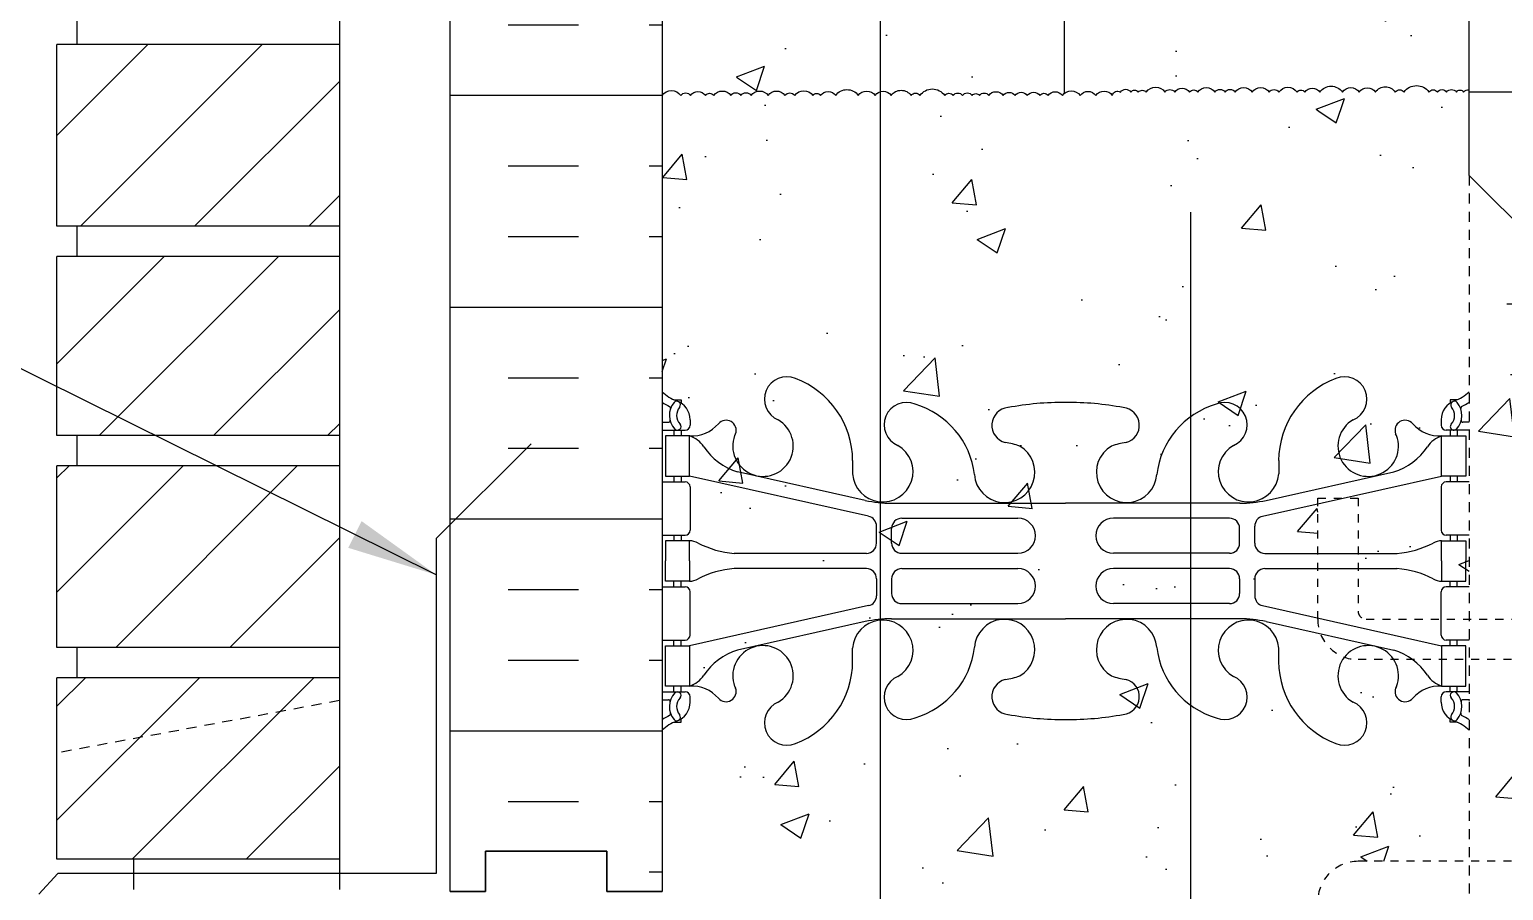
# Model space of a CAD drawing. Header units: inches. Extents: x 112.5 to 171.6, y -23.4 to 65.9.
# Drawn here: x 127.28 to 145.55, y 23.75 to 34.42 of the extents above; entities that cross this region are included whole.
import ezdxf

# ---------------------------------------------------------------- set-up
doc = ezdxf.new("R2010")
doc.units = ezdxf.units.IN
doc.header["$LTSCALE"] = 0.5
doc.header["$MEASUREMENT"] = 0
doc.linetypes.add('DASHED2', pattern=[0.375, 0.25, -0.125])
doc.linetypes.add('HIDDEN2', pattern=[0.1875, 0.125, -0.0625])
for name, color, linetype in [('HATCH', 12, 'Continuous'), ('Hidden2', 12, 'HIDDEN2'), ('LINE15', 9, 'Continuous'), ('line25', 2, 'Continuous'), ('LINE3', 3, 'Continuous'), ('LINE50', 5, 'Continuous'), ('LINE9', 9, 'Continuous'), ('TEXT', 4, 'Continuous'), ('Web_Edge', 9, 'Continuous')]:
    doc.layers.add(name, color=color, linetype=linetype)
doc.styles.add('DIM', font='romans.shx', dxfattribs={"width": 0.7})
doc.dimstyles.new('ext_12', dxfattribs={"dimscale": 12, "dimtxt": 0.09375, "dimasz": 0.09375, "dimexe": 0.09375, "dimexo": 0.0625, "dimgap": 0.0625, "dimtad": 1, "dimdec": 1, "dimzin": 3, "dimdsep": 46, "dimlunit": 4, "dimtxsty": 'DIM', "dimcen": 0.09, "dimdle": 0.09375, "dimclrt": 4, "dimadec": 0, "dimazin": 0, "dimtfac": 1, "dimtdec": 1, "dimtmove": 2, "dimatfit": 3, "dimfxl": 0, "dimfrac": 2, "dimtolj": 1, "dimtzin": 0, "dimarcsym": 0})

msp = doc.modelspace()

# ---------------------------------------------------------------- hatches: boundary and pattern name
at = {"layer": 'HATCH', "linetype": 'Continuous'}
h = msp.add_hatch(dxfattribs=at)
h.set_pattern_fill('AR-CONC', color=256, scale=0.5, style=0)
edge = h.paths.add_edge_path()
edge.add_line((145.121, 41.734), (145.121, 58.028))
edge.add_line((145.121, 58.028), (138.985, 58.028))
edge.add_line((138.985, 58.028), (137.985, 57.028))
edge.add_line((137.985, 57.028), (137.985, 58.028))
edge.add_line((137.985, 58.028), (137.985, 59.028))
edge.add_line((137.985, 59.028), (136.985, 58.028))
edge.add_line((136.985, 58.028), (135.121, 58.028))
edge.add_line((135.121, 58.028), (135.121, 41.991))
edge.add_line((135.121, 41.991), (135.146, 41.975))
edge.add_line((135.146, 41.975), (135.121, 41.975))
edge.add_line((135.121, 41.975), (135.121, 41.734))
edge.add_line((135.121, 41.734), (135.121, 33.6))
edge.add_spline(control_points=[(135.121, 33.6), (135.247, 33.536), (135.444, 33.434), (135.701, 33.721), (136.054, 33.426), (136.421, 33.699), (136.675, 33.426), (136.934, 33.62), (137.182, 33.409), (137.38, 33.549), (137.563, 33.566), (137.651, 33.442), (137.789, 33.405), (137.892, 33.529), (138.021, 33.578), (138.138, 33.614), (138.2, 33.59), (138.234, 33.547), (138.25, 33.492), (138.321, 33.467), (138.416, 33.443), (138.567, 33.434), (138.69, 33.509), (138.798, 33.517), (138.867, 33.529), (138.949, 33.513), (139.044, 33.468), (139.129, 33.429), (139.221, 33.424), (139.254, 33.514), (139.358, 33.531), (139.425, 33.592), (139.505, 33.584), (139.594, 33.587), (139.698, 33.583), (139.779, 33.545), (139.897, 33.482), (140.061, 33.469), (140.214, 33.536), (140.347, 33.612), (140.484, 33.629), (140.608, 33.636), (140.698, 33.609), (140.75, 33.522), (140.857, 33.456), (141.05, 33.396), (141.206, 33.472), (141.31, 33.523)], knot_values=[0, 0, 0, 0, 0.36882, 0.580962, 0.956064, 1.413946, 1.635694, 1.852394, 2.204033, 2.360582, 2.542219, 2.677797, 2.79395, 2.907785, 3.117226, 3.20968, 3.262351, 3.303115, 3.370216, 3.421138, 3.515057, 3.674522, 3.85319, 3.927977, 3.999794, 4.060692, 4.173001, 4.317056, 4.339836, 4.436406, 4.53825, 4.640095, 4.685656, 4.773056, 4.912503, 4.988734, 5.039656, 5.313971, 5.43662, 5.538465, 5.77077, 5.839112, 5.911139, 6.039898, 6.121993, 6.287819, 6.61794, 6.61794, 6.61794, 6.61794], degree=3, periodic=0)
edge.add_spline(control_points=[(141.31, 33.523), (141.324, 33.529), (141.372, 33.545), (141.425, 33.592), (141.505, 33.584), (141.594, 33.587), (141.698, 33.583), (141.779, 33.545), (141.897, 33.482), (142.061, 33.469), (142.214, 33.536), (142.347, 33.612), (142.484, 33.629), (142.608, 33.636), (142.698, 33.608), (142.749, 33.522), (142.857, 33.455), (143.013, 33.42), (143.142, 33.408), (143.216, 33.401)], knot_values=[4.491613, 4.491613, 4.491613, 4.491613, 4.53825, 4.640095, 4.685656, 4.773056, 4.912503, 4.988734, 5.039656, 5.313971, 5.43662, 5.538465, 5.77077, 5.839112, 5.911139, 6.039898, 6.121993, 6.287819, 6.511014, 6.511014, 6.511014, 6.511014], degree=3, periodic=0)
edge.add_spline(control_points=[(143.216, 33.401), (143.29, 33.408), (143.418, 33.42), (143.574, 33.455), (143.682, 33.522), (143.733, 33.608), (143.823, 33.636), (143.947, 33.629), (144.084, 33.612), (144.217, 33.536), (144.37, 33.469), (144.534, 33.482), (144.652, 33.545), (144.733, 33.583), (144.837, 33.587), (144.926, 33.584), (145.007, 33.592), (145.059, 33.545), (145.107, 33.529), (145.121, 33.523)], knot_values=[4.491613, 4.491613, 4.491613, 4.491613, 4.714808, 4.880634, 4.962729, 5.091488, 5.163515, 5.231857, 5.464162, 5.566007, 5.688656, 5.962971, 6.013893, 6.090124, 6.229571, 6.316971, 6.362532, 6.464377, 6.511014, 6.511014, 6.511014, 6.511014], degree=3, periodic=0)
edge.add_line((145.121, 33.523), (145.121, 41.734))
at = {"layer": 'HATCH'}
h = msp.add_hatch(dxfattribs=at)
h.set_pattern_fill('INSUL', color=256, scale=7, style=0)
h.set_pattern_definition([(0, (-2791.0402, -373.275), (0, 2.625), []), (0, (-2791.0402, -372.4), (0, 2.625), [0.875, -0.875]), (0, (-2791.0402, -371.525), (0, 2.625), [0.875, -0.875])])
h.paths.add_polyline_path([(132.496, 23.734), (132.934, 23.734), (132.934, 24.234), (134.434, 24.234), (134.434, 23.734), (135.121, 23.734), (135.121, 41.734), (134.434, 41.734), (134.434, 42.234), (132.934, 42.234), (132.934, 41.734), (132.496, 41.734)])
h = msp.add_hatch(dxfattribs=at)
h.set_pattern_fill('INSUL', color=256, scale=7, style=0)
h.set_pattern_definition([(0, (25.2317, -8.359), (0, 2.625), []), (0, (25.2317, -7.484), (0, 2.625), [0.875, -0.875]), (0, (25.2317, -6.609), (0, 2.625), [0.875, -0.875])])
h.paths.add_polyline_path([(147.746, 41.734), (147.309, 41.734), (147.309, 41.234), (145.809, 41.234), (145.809, 41.734), (145.121, 41.734), (145.121, 31.484), (147.746, 28.859), (147.746, 29.984)])
h.paths.add_polyline_path([(147.746, 20.734), (145.121, 18.109), (145.121, 5.734), (147.746, 5.734)])
at = {"layer": 'HATCH', "linetype": 'Continuous'}
h = msp.add_hatch(dxfattribs=at)
h.set_pattern_fill('AR-CONC', color=256, scale=0.5, style=0)
edge = h.paths.add_edge_path()
edge.add_line((145.121, 23.609), (143.846, 23.609))
edge.add_arc((143.846, 23.509), 0.1, 90, 180)
edge.add_line((143.746, 23.509), (143.746, 22.109))
edge.add_line((143.746, 22.109), (143.246, 22.109))
edge.add_line((143.246, 22.109), (143.246, 23.609))
edge.add_arc((143.746, 23.609), 0.5, 90, 180, ccw=False)
edge.add_line((143.746, 24.109), (145.121, 24.109))
edge.add_line((145.121, 24.109), (145.121, 26.609))
edge.add_line((145.121, 26.609), (143.746, 26.609))
edge.add_arc((143.746, 27.109), 0.5, 180, 270, ccw=False)
edge.add_line((143.246, 27.109), (143.246, 28.609))
edge.add_line((143.246, 28.609), (143.746, 28.609))
edge.add_line((143.746, 28.609), (143.746, 27.209))
edge.add_arc((143.846, 27.209), 0.1, 180, 270)
edge.add_line((143.846, 27.109), (145.121, 27.109))
edge.add_line((145.121, 27.109), (145.121, 32.609))
edge.add_line((145.121, 32.609), (145.121, 33.523))
edge.add_spline(control_points=[(145.121, 33.523), (145.107, 33.529), (145.059, 33.545), (145.007, 33.592), (144.926, 33.584), (144.837, 33.587), (144.733, 33.583), (144.652, 33.545), (144.534, 33.482), (144.37, 33.469), (144.217, 33.536), (144.084, 33.612), (143.947, 33.629), (143.823, 33.636), (143.733, 33.608), (143.682, 33.522), (143.574, 33.455), (143.418, 33.42), (143.29, 33.408), (143.216, 33.401)], knot_values=[4.491613, 4.491613, 4.491613, 4.491613, 4.53825, 4.640095, 4.685656, 4.773056, 4.912503, 4.988734, 5.039656, 5.313971, 5.43662, 5.538465, 5.77077, 5.839112, 5.911139, 6.039898, 6.121993, 6.287819, 6.511014, 6.511014, 6.511014, 6.511014], degree=3, periodic=0)
edge.add_spline(control_points=[(143.216, 33.401), (143.142, 33.408), (143.013, 33.42), (142.857, 33.455), (142.749, 33.522), (142.698, 33.608), (142.608, 33.636), (142.484, 33.629), (142.347, 33.612), (142.214, 33.536), (142.061, 33.469), (141.897, 33.482), (141.779, 33.545), (141.698, 33.583), (141.594, 33.587), (141.505, 33.584), (141.425, 33.592), (141.372, 33.545), (141.324, 33.529), (141.31, 33.523)], knot_values=[4.491613, 4.491613, 4.491613, 4.491613, 4.714808, 4.880634, 4.962729, 5.091488, 5.163515, 5.231857, 5.464162, 5.566007, 5.688656, 5.962971, 6.013893, 6.090124, 6.229571, 6.316971, 6.362532, 6.464377, 6.511014, 6.511014, 6.511014, 6.511014], degree=3, periodic=0)
edge.add_spline(control_points=[(141.31, 33.523), (141.206, 33.472), (141.05, 33.396), (140.857, 33.456), (140.75, 33.522), (140.698, 33.609), (140.608, 33.636), (140.484, 33.629), (140.347, 33.612), (140.214, 33.536), (140.061, 33.469), (139.897, 33.482), (139.779, 33.545), (139.698, 33.583), (139.594, 33.587), (139.505, 33.584), (139.425, 33.592), (139.358, 33.531), (139.254, 33.514), (139.221, 33.424), (139.129, 33.429), (139.044, 33.468), (138.949, 33.513), (138.867, 33.529), (138.798, 33.517), (138.69, 33.509), (138.567, 33.434), (138.416, 33.443), (138.321, 33.467), (138.25, 33.492), (138.234, 33.547), (138.2, 33.59), (138.138, 33.614), (138.021, 33.578), (137.892, 33.529), (137.789, 33.405), (137.651, 33.442), (137.563, 33.566), (137.38, 33.549), (137.182, 33.409), (136.934, 33.62), (136.675, 33.426), (136.421, 33.699), (136.054, 33.426), (135.701, 33.721), (135.444, 33.434), (135.247, 33.536), (135.121, 33.6)], knot_values=[0, 0, 0, 0, 0.330121, 0.495947, 0.578042, 0.706801, 0.778828, 0.84717, 1.079475, 1.18132, 1.303969, 1.578284, 1.629206, 1.705437, 1.844884, 1.932284, 1.977845, 2.07969, 2.181534, 2.278104, 2.300884, 2.444939, 2.557248, 2.618146, 2.689963, 2.76475, 2.943417, 3.102883, 3.196802, 3.247724, 3.314825, 3.355589, 3.40826, 3.500714, 3.710155, 3.82399, 3.940143, 4.075721, 4.257358, 4.413907, 4.765546, 4.982246, 5.203994, 5.661876, 6.036978, 6.24912, 6.61794, 6.61794, 6.61794, 6.61794], degree=3, periodic=0)
edge.add_line((135.121, 33.6), (135.121, 23.734))
edge.add_line((135.121, 23.734), (135.121, 8.984))
edge.add_line((135.121, 8.984), (135.121, 5.734))
edge.add_line((135.121, 5.734), (138.994, 5.734))
edge.add_line((138.994, 5.734), (139.994, 6.734))
edge.add_line((139.994, 6.734), (139.994, 5.734))
edge.add_line((139.994, 5.734), (139.994, 4.734))
edge.add_line((139.994, 4.734), (140.994, 5.734))
edge.add_line((140.994, 5.734), (145.121, 5.734))
edge.add_line((145.121, 5.734), (145.121, 18.109))
edge.add_line((145.121, 18.109), (145.121, 23.609))
at = {"layer": 'HATCH'}
h = msp.add_hatch(dxfattribs=at)
h.set_pattern_fill('AR-CONC', color=256, scale=0.5, style=0)
h.set_pattern_definition([(50, (11.6974, -129.9048), (3.5863, -0.31376), [0.375, -4.125]), (355, (11.6974, -129.9048), (-0.693757, 3.76096), [0.3, -3.3]), (100.4514, (11.9962, -129.931), (2.892547, 3.4472), [0.3187, -3.50571]), (46.1842, (11.6974, -128.905), (5.336205, -0.827595), [0.5625, -6.1875]), (96.6356, (12.142, -128.974), (4.67331, 4.87059), [0.47805, -5.25856]), (351.1842, (11.6974, -128.905), (4.67331, 4.8706), [0.45, -4.95]), (21, (12.1974, -129.1548), (2.984535, -2.013094), [0.375, -4.125]), (326, (12.1974, -129.1548), (1.216577, 3.62575), [0.3, -3.3]), (71.4514, (12.446, -129.3226), (4.201113, 1.61265), [0.3187, -3.50571]), (37.5, (11.6974, -129.9048), (0.060799, 1.664469), [0, -3.26, 0, -3.35, 0, -3.3125]), (7.5, (11.6974, -129.9048), (1.315348, 1.972059), [0, -1.91, 0, -3.185, 0, -1.2625]), (327.5, (10.5824, -129.9048), (2.669112, -0.112774), [0, -1.25, 0, -3.9, 0, -5.175]), (317.5, (10.0824, -129.9048), (2.91593, 0.500525), [0, -1.625, 0, -2.59, 0, -3.675])])
h.paths.add_polyline_path([(147.746, 27.422), (145.121, 27.422), (145.121, 23.297), (147.746, 23.297)])
h.paths.add_polyline_path([(147.746, 21.859), (147.746, 22.797), (145.121, 22.797), (145.121, 19.234)])
h.paths.add_polyline_path([(145.121, 31.484), (145.121, 27.922), (147.746, 27.922), (147.746, 28.859)])

# ---------------------------------------------------------------- linework, layer by layer
for p, q in [((127.621, 33.102), (128.749, 34.23)), ((127.913, 31.98), (130.163, 34.23)), ((129.327, 31.98), (131.121, 33.774)), ((130.742, 31.98), (131.121, 32.36)), ((127.621, 30.274), (128.952, 31.605)), ((128.146, 29.384), (130.367, 31.605)), ((129.561, 29.384), (131.121, 30.945)), ((130.975, 29.384), (131.121, 29.531)), ((127.621, 28.86), (127.771, 29.009)), ((127.621, 27.445), (129.186, 29.009)), ((128.35, 26.759), (130.6, 29.009)), ((129.764, 26.759), (131.121, 28.117)), ((127.621, 26.031), (127.975, 26.384)), ((127.621, 24.617), (129.389, 26.384)), ((128.553, 24.134), (130.803, 26.384)), ((129.967, 24.134), (131.121, 25.288))]:
    msp.add_line(p, q, dxfattribs=at)
for points in [[(135.121, 33.6, -0.520567), (135.352, 33.6, -0.520567), (135.473, 33.6, -0.520567), (135.657, 33.6, -0.520567), (135.761, 33.6, -0.520567), (135.971, 33.6, -0.520567), (136.097, 33.6, -0.520567), (136.223, 33.6, -0.520567), (136.433, 33.6, -0.520567), (136.643, 33.6, -0.520567), (136.764, 33.6, -0.520567), (136.989, 33.6, -0.520567), (137.084, 33.6, -0.520567), (137.272, 33.6, -0.520567), (137.551, 33.6, -0.520567), (137.76, 33.6, -0.520567), (137.96, 33.6, -0.520567), (138.206, 33.6, -0.520567), (138.316, 33.6, -0.520567), (138.623, 33.6, -0.520567), (138.728, 33.6, -0.520567), (138.843, 33.6, -0.520567), (138.964, 33.6, -0.520567), (139.053, 33.6, -0.520567), (139.168, 33.6, -0.520567), (139.347, 33.6, -0.520567), (139.494, 33.6, -0.520567), (139.646, 33.6, -0.520567), (139.803, 33.6, -0.520567), (139.903, 33.6, -0.520567), (140.081, 33.6, -0.520567), (140.302, 33.6, -0.520567), (140.496, 33.6, -0.520567), (140.7, 33.6, -0.520567), (140.8, 33.642, -0.520567), (140.931, 33.642, -0.520567), (141.02, 33.642, -0.439264), (141.121, 33.642)], [(141.121, 33.642, -0.520567), (141.352, 33.642, -0.520567), (141.473, 33.642, -0.520567), (141.657, 33.642, -0.520567), (141.761, 33.642, -0.520567), (141.971, 33.642, -0.520567), (142.097, 33.642, -0.520567), (142.223, 33.642, -0.520567), (142.433, 33.642, -0.520567), (142.643, 33.642, -0.520567), (142.764, 33.642, -0.520567), (142.989, 33.642, -0.520567), (143.084, 33.642, -0.520567), (143.272, 33.642, -0.520567), (143.551, 33.642, -0.520567), (143.76, 33.642, -0.520567), (143.96, 33.642, -0.520567), (144.206, 33.642, -0.520567), (144.316, 33.642, -0.520567), (144.623, 33.642, -0.520567), (144.728, 33.642, -0.520567), (144.843, 33.642, -0.520567), (144.964, 33.642, -0.520567), (145.053, 33.642, -0.285558), (145.121, 33.671, -0.285558)]]:
    msp.add_lwpolyline(points, format="xyb", dxfattribs=at)
at = {"layer": 'Hidden2'}
msp.add_lwpolyline([(132.496, 23.734), (132.934, 23.734), (132.934, 24.234), (134.434, 24.234), (134.434, 23.734), (135.121, 23.734)], dxfattribs=at)
at = {"layer": 'LINE15', "linetype": 'HIDDEN2'}
for points in [[(149.246, 26.609), (143.746, 26.609, -0.414214), (143.246, 27.109), (143.246, 28.609), (143.746, 28.609), (143.746, 27.209, 0.414214), (143.846, 27.109), (149.246, 27.109)], [(149.246, 24.109), (143.746, 24.109, 0.414214), (143.246, 23.609), (143.246, 22.109), (143.746, 22.109), (143.746, 23.509, -0.414214), (143.846, 23.609), (149.246, 23.609)]]:
    msp.add_lwpolyline(points, format="xyb", dxfattribs=at)
at = {"layer": 'line25'}
for p, q in [((131.121, 47.355), (131.121, 23.759)), ((135.121, 41.734), (135.121, 23.734)), ((145.121, 32.609), (145.121, 41.734)), ((127.871, 34.23), (127.871, 34.605)), ((127.621, 31.98), (127.621, 34.23)), ((131.121, 34.23), (127.621, 34.23)), ((147.746, 29.984), (145.121, 32.609)), ((131.121, 31.98), (127.621, 31.98)), ((127.871, 31.605), (127.871, 31.98)), ((127.621, 29.384), (127.621, 31.605)), ((131.121, 31.605), (127.621, 31.605)), ((131.121, 29.384), (127.621, 29.384)), ((127.871, 29.009), (127.871, 29.384)), ((127.621, 26.759), (127.621, 29.009)), ((131.121, 29.009), (127.621, 29.009)), ((131.121, 26.759), (127.621, 26.759)), ((127.871, 26.384), (127.871, 26.759)), ((127.621, 24.134), (127.621, 26.384)), ((131.121, 26.384), (127.621, 26.384)), ((131.121, 24.134), (127.621, 24.134)), ((128.571, 24.134), (128.571, 23.759))]:
    msp.add_line(p, q, dxfattribs=at)
at = {"layer": 'LINE3'}
for p, q in [((140.104, 58.017), (140.104, 33.625)), ((137.829, 21.064), (137.829, 51.356)), ((141.667, 32.154), (141.667, 5.734))]:
    msp.add_line(p, q, dxfattribs=at)
at = {"layer": 'LINE50'}
msp.add_line((132.496, 23.734), (132.496, 41.734), dxfattribs=at)
for points in [[(132.496, 23.734), (132.934, 23.734), (132.934, 24.234), (134.434, 24.234), (134.434, 23.734), (135.121, 23.734)], [(135.121, 23.734), (134.434, 23.734), (134.434, 24.234), (132.934, 24.234), (132.934, 23.734), (132.496, 23.734)]]:
    msp.add_lwpolyline(points, dxfattribs=at)
at = {"layer": 'LINE9', "linetype": 'DASHED2'}
for p, q in [((145.121, 32.609), (145.121, 18.109)), ((131.121, 26.1), (127.621, 25.452))]:
    msp.add_line(p, q, dxfattribs=at)
at = {"layer": 'LINE9'}
msp.add_line((132.322, 28.109), (133.496, 29.283), dxfattribs=at)
msp.add_lwpolyline([(132.322, 28.109), (132.322, 23.959), (127.634, 23.959), (127.396, 23.7)], dxfattribs=at)
at = {"layer": 'Web_Edge', "color": 8}
for p, q in [((135.267, 29.829), (135.357, 29.829)), ((135.357, 29.829), (135.357, 29.788)), ((144.975, 29.829), (144.885, 29.829)), ((144.885, 29.829), (144.885, 29.788)), ((135.121, 29.551), (135.199, 29.551)), ((135.121, 29.451), (135.405, 29.451)), ((135.267, 29.451), (135.267, 29.381)), ((135.357, 29.451), (135.357, 29.381)), ((135.467, 29.581), (135.467, 29.513)), ((144.775, 29.581), (144.775, 29.513)), ((145.121, 29.451), (144.838, 29.451)), ((144.885, 29.451), (144.885, 29.381)), ((144.975, 29.451), (144.975, 29.381)), ((145.121, 29.551), (145.044, 29.551)), ((136.02, 29.385), (136.032, 29.406)), ((144.223, 29.385), (144.211, 29.406)), ((137.481, 29.074), (137.481, 28.909)), ((142.762, 29.074), (142.762, 28.909)), ((135.267, 28.881), (135.267, 28.811)), ((135.357, 28.881), (135.357, 28.811)), ((137.68, 28.384), (135.462, 28.881)), ((137.637, 28.582), (136.056, 28.935)), ((142.563, 28.384), (144.78, 28.881)), ((142.606, 28.582), (144.187, 28.935)), ((144.885, 28.881), (144.885, 28.811)), ((144.975, 28.881), (144.975, 28.811)), ((135.121, 28.811), (135.405, 28.811)), ((135.467, 28.748), (135.467, 28.213)), ((144.775, 28.748), (144.775, 28.213)), ((145.121, 28.811), (144.838, 28.811)), ((137.964, 28.546), (140.121, 28.546)), ((142.279, 28.546), (140.121, 28.546)), ((138.09, 28.36), (139.53, 28.36)), ((142.153, 28.36), (140.713, 28.36)), ((135.121, 28.151), (135.405, 28.151)), ((135.267, 28.151), (135.267, 28.081)), ((135.357, 28.151), (135.357, 28.081)), ((137.778, 28.05), (137.778, 28.262)), ((137.965, 28.051), (137.965, 28.235)), ((142.278, 28.051), (142.278, 28.235)), ((142.465, 28.05), (142.465, 28.262)), ((145.121, 28.151), (144.838, 28.151)), ((144.885, 28.151), (144.885, 28.081)), ((144.975, 28.151), (144.975, 28.081)), ((137.653, 27.925), (136.015, 27.925)), ((138.09, 27.926), (139.53, 27.926)), ((142.153, 27.926), (140.713, 27.926)), ((142.59, 27.925), (144.228, 27.925)), ((137.653, 27.736), (136.015, 27.736)), ((137.778, 27.611), (137.778, 27.399)), ((137.965, 27.611), (137.965, 27.427)), ((138.09, 27.736), (139.53, 27.736)), ((142.153, 27.736), (140.713, 27.736)), ((142.278, 27.611), (142.278, 27.427)), ((142.465, 27.611), (142.465, 27.399)), ((142.59, 27.736), (144.228, 27.736)), ((135.121, 27.511), (135.405, 27.511)), ((135.267, 27.511), (135.267, 27.581)), ((135.357, 27.511), (135.357, 27.581)), ((135.467, 26.913), (135.467, 27.448)), ((144.775, 26.913), (144.775, 27.448)), ((145.121, 27.511), (144.838, 27.511)), ((144.885, 27.511), (144.885, 27.581)), ((144.975, 27.511), (144.975, 27.581)), ((137.68, 27.277), (135.462, 26.781)), ((138.09, 27.302), (139.53, 27.302)), ((142.153, 27.302), (140.713, 27.302)), ((142.563, 27.277), (144.78, 26.781)), ((137.637, 27.079), (136.056, 26.726)), ((137.964, 27.115), (140.121, 27.115)), ((142.279, 27.115), (140.121, 27.115)), ((142.606, 27.079), (144.187, 26.726)), ((135.121, 26.851), (135.405, 26.851)), ((135.267, 26.781), (135.267, 26.851)), ((135.357, 26.781), (135.357, 26.851)), ((137.481, 26.587), (137.481, 26.752)), ((142.762, 26.587), (142.762, 26.752)), ((145.121, 26.851), (144.838, 26.851)), ((144.885, 26.781), (144.885, 26.851)), ((144.975, 26.781), (144.975, 26.851)), ((135.121, 26.211), (135.405, 26.211)), ((135.267, 26.211), (135.267, 26.281)), ((135.357, 26.211), (135.357, 26.281)), ((135.467, 26.081), (135.467, 26.148)), ((136.02, 26.276), (136.032, 26.255)), ((144.223, 26.276), (144.211, 26.255)), ((144.775, 26.081), (144.775, 26.148)), ((145.121, 26.211), (144.838, 26.211)), ((144.885, 26.211), (144.885, 26.281)), ((144.975, 26.211), (144.975, 26.281)), ((135.121, 26.111), (135.199, 26.111)), ((145.121, 26.111), (145.044, 26.111)), ((135.267, 25.832), (135.357, 25.832)), ((135.357, 25.832), (135.357, 25.873)), ((144.885, 25.832), (144.885, 25.873)), ((144.975, 25.832), (144.885, 25.832))]:
    msp.add_line(p, q, dxfattribs=at)
for points in [[(135.162, 28.881), (135.462, 28.881), (135.462, 29.381), (135.162, 29.381)], [(145.08, 28.881), (144.78, 28.881), (144.78, 29.381), (145.08, 29.381)], [(135.162, 26.781), (135.462, 26.781), (135.462, 26.281), (135.162, 26.281)], [(145.08, 26.781), (144.78, 26.781), (144.78, 26.281), (145.08, 26.281)]]:
    msp.add_lwpolyline(points, close=True, dxfattribs=at)
for points in [[(135.462, 27.831), (135.462, 28.081), (135.162, 28.081), (135.162, 27.831)], [(144.78, 27.831), (144.78, 28.081), (145.08, 28.081), (145.08, 27.831)], [(135.462, 27.831), (135.462, 27.581), (135.162, 27.581), (135.162, 27.831)], [(144.78, 27.831), (144.78, 27.581), (145.08, 27.581), (145.08, 27.831)]]:
    msp.add_lwpolyline(points, dxfattribs=at)
for centre, radius, start, end in [((136.665, 29.835), 0.277, 67.32, 247.32), ((136.39, 29.068), 1.092, 0.3332, 69.4825), ((143.853, 29.068), 1.092, 110.5175, 179.6668), ((143.578, 29.835), 0.277, 292.68, 112.68), ((135.467, 30.288), 0.5, 226.2109, 250.5288), ((135.467, 30.288), 0.6, 234.7832, 245.0748), ((135.461, 29.635), 0.25, 140.1145, 222.4609), ((135.303, 29.766), 0.045, 321.448, 139.1879), ((135.217, 29.581), 0.25, 0, 70.5288), ((138.148, 29.518), 0.277, 67.32, 247.32), ((140.104, 26.019), 3.777, 89.7394, 100.6275), ((140.139, 26.019), 3.777, 79.3725, 90.2606), ((142.094, 29.518), 0.277, 292.68, 112.68), ((145.025, 29.581), 0.25, 109.4712, 180), ((144.939, 29.766), 0.045, 40.8121, 218.552), ((144.775, 30.288), 0.5, 289.4712, 313.7878), ((144.782, 29.635), 0.25, 317.5391, 39.8855), ((144.775, 30.288), 0.6, 294.9252, 305.2158), ((135.205, 29.725), 0.021, 343.464, 63.9957), ((135.461, 29.635), 0.16, 140.0001, 222.4609), ((137.964, 28.781), 1.034, 6.6669, 73.6635), ((139.427, 29.512), 0.22, 95.1835, 255.7396), ((140.815, 29.512), 0.22, 284.2604, 84.8165), ((142.278, 28.781), 1.034, 106.3365, 173.3331), ((144.782, 29.635), 0.16, 317.5391, 39.9999), ((145.038, 29.725), 0.021, 116.0043, 196.536), ((135.2, 29.57), 0.0196, 269.4032, 15.4901), ((135.31, 29.497), 0.045, 222.4609, 42.4609), ((135.405, 29.513), 0.0625, 270, 0), ((135.487, 29.821), 0.441, 266.7976, 318.9873), ((135.914, 29.45), 0.125, 339.6243, 138.9873), ((136.371, 29.254), 0.375, 159.6243, 60.0685), ((143.871, 29.254), 0.375, 119.9315, 20.3757), ((144.328, 29.45), 0.125, 41.0127, 200.3757), ((144.756, 29.821), 0.441, 221.0127, 273.2024), ((144.838, 29.513), 0.0625, 180, 270), ((144.933, 29.497), 0.045, 137.5391, 317.5391), ((145.043, 29.57), 0.0196, 164.5099, 270.5968), ((135.34, 29.038), 0.364, 34.9775, 70.3387), ((136.263, 29.649), 0.743, 212.7919, 253.8107), ((137.855, 28.937), 0.375, 184.2448, 60.0685), ((139.365, 28.929), 0.375, 184.2448, 60.0685), ((139.259, 28.473), 0.834, 69.3729, 82.1063), ((140.877, 28.929), 0.375, 119.9315, 355.7552), ((140.984, 28.473), 0.834, 97.8937, 110.6271), ((142.388, 28.937), 0.375, 119.9315, 355.7552), ((143.98, 29.649), 0.743, 286.1893, 327.2081), ((144.903, 29.038), 0.364, 109.6613, 145.0225), ((135.405, 28.748), 0.0625, 0, 90), ((144.838, 28.748), 0.0625, 90, 180), ((137.964, 30.046), 1.5, 257.4135, 270), ((142.279, 30.046), 1.5, 270, 282.5865), ((137.653, 28.262), 0.125, 0, 77.3767), ((138.09, 28.235), 0.125, 90, 180), ((139.53, 28.143), 0.217, 270, 90), ((140.713, 28.143), 0.217, 90, 270), ((142.153, 28.235), 0.125, 0, 90), ((142.59, 28.262), 0.125, 102.6233, 180), ((135.405, 28.213), 0.0625, 270, 0), ((144.838, 28.213), 0.0625, 180, 270), ((135.458, 27.862), 0.219, 60.4937, 88.92), ((136.104, 29.092), 1.17, 242.6365, 265.6505), ((137.653, 28.05), 0.125, 270, 0), ((138.09, 28.051), 0.125, 180, 270), ((142.153, 28.051), 0.125, 270, 360), ((142.59, 28.05), 0.125, 180, 270), ((144.139, 29.092), 1.17, 274.3495, 297.3635), ((144.785, 27.862), 0.219, 91.08, 119.5063), ((135.458, 27.799), 0.219, 271.08, 299.5063), ((136.104, 26.57), 1.17, 94.3495, 117.3635), ((137.653, 27.611), 0.125, 0, 90), ((138.09, 27.611), 0.125, 90, 180), ((139.53, 27.519), 0.217, 270, 90), ((140.713, 27.519), 0.217, 90, 270), ((142.153, 27.611), 0.125, 0, 90), ((142.59, 27.611), 0.125, 90, 180), ((144.139, 26.57), 1.17, 62.6365, 85.6505), ((144.785, 27.799), 0.219, 240.4937, 268.92), ((135.405, 27.448), 0.0625, 0, 90), ((138.09, 27.427), 0.125, 180, 270), ((142.153, 27.427), 0.125, 270, 0), ((144.838, 27.448), 0.0625, 90, 180), ((137.653, 27.399), 0.125, 282.6233, 0), ((142.59, 27.399), 0.125, 180, 257.3767), ((137.855, 26.724), 0.375, 299.9315, 175.7552), ((137.964, 25.615), 1.5, 90, 102.5865), ((139.365, 26.733), 0.375, 299.9315, 175.7552), ((140.877, 26.733), 0.375, 4.2448, 240.0685), ((142.388, 26.724), 0.375, 4.2448, 240.0685), ((142.279, 25.615), 1.5, 77.4135, 90), ((135.405, 26.913), 0.0625, 270, 0), ((144.838, 26.913), 0.0625, 180, 270), ((136.263, 26.012), 0.743, 106.1893, 147.2081), ((136.371, 26.407), 0.375, 299.9315, 200.3757), ((137.964, 26.88), 1.034, 286.3365, 353.3331), ((142.278, 26.88), 1.034, 186.6669, 253.6635), ((143.871, 26.407), 0.375, 339.6243, 240.0685), ((143.98, 26.012), 0.743, 32.7919, 73.8107), ((136.39, 26.593), 1.092, 290.5175, 359.6668), ((143.853, 26.593), 1.092, 180.3332, 249.4825), ((135.34, 26.623), 0.364, 289.6613, 325.0225), ((138.148, 26.144), 0.277, 112.68, 292.68), ((139.427, 26.149), 0.22, 104.2604, 264.8165), ((139.259, 27.188), 0.834, 277.8937, 290.6271), ((140.984, 27.188), 0.834, 249.3729, 262.1063), ((140.815, 26.149), 0.22, 275.1835, 75.7396), ((142.094, 26.144), 0.277, 247.32, 67.32), ((144.903, 26.623), 0.364, 214.9775, 250.3387), ((135.461, 26.026), 0.25, 137.5391, 219.8855), ((135.31, 26.164), 0.045, 317.5391, 137.5391), ((135.461, 26.026), 0.16, 137.5391, 219.9999), ((135.405, 26.148), 0.0625, 360, 90), ((135.487, 25.84), 0.441, 41.0127, 93.2024), ((135.914, 26.212), 0.125, 221.0127, 20.3757), ((144.328, 26.212), 0.125, 159.6243, 318.9873), ((144.756, 25.84), 0.441, 86.7976, 138.9873), ((144.838, 26.148), 0.0625, 90, 180), ((144.933, 26.164), 0.045, 42.4609, 222.4609), ((144.782, 26.026), 0.16, 320.0001, 42.4609), ((144.782, 26.026), 0.25, 320.1145, 42.4609), ((135.2, 26.091), 0.0196, 344.5099, 90.5968), ((135.205, 25.937), 0.021, 296.0043, 16.536), ((135.217, 26.081), 0.25, 289.4712, 360), ((136.665, 25.826), 0.277, 112.68, 292.68), ((143.578, 25.826), 0.277, 247.32, 67.32), ((145.025, 26.081), 0.25, 180, 250.5288), ((145.038, 25.937), 0.021, 163.464, 243.9957), ((145.043, 26.091), 0.0196, 89.4032, 195.4901), ((135.467, 25.373), 0.6, 114.9252, 125.2168), ((135.467, 25.373), 0.5, 109.4712, 133.7891), ((135.303, 25.895), 0.045, 220.8121, 38.552), ((140.104, 29.642), 3.777, 259.3725, 270.2606), ((140.139, 29.642), 3.777, 269.7394, 280.6275), ((144.939, 25.895), 0.045, 141.448, 319.1879), ((144.775, 25.373), 0.5, 46.2122, 70.5288), ((144.775, 25.373), 0.6, 54.7832, 65.0748)]:
    msp.add_arc(centre, radius, start, end, dxfattribs=at)
for points in [[(137.965, 28.056), (137.965, 28.23)], [(142.278, 28.056), (142.278, 28.23)], [(137.965, 27.606), (137.965, 27.432)], [(142.278, 27.606), (142.278, 27.432)]]:
    msp.add_open_spline(points, degree=1, dxfattribs=at)

# ---------------------------------------------------------------- leaders
at = {"layer": 'TEXT'}
msp.add_leader([(132.322, 27.659), (123.308, 32.132), (121.587, 32.132)], dimstyle='ext_12', dxfattribs=at)

doc.saveas('drawing.dxf')
